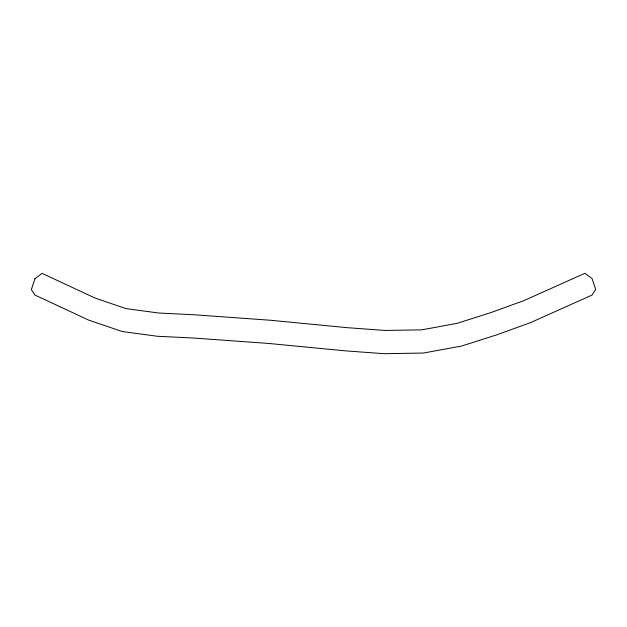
<?xml version="1.0" encoding="UTF-8"?>
<svg xmlns="http://www.w3.org/2000/svg" width="627" height="627" viewBox="0 0 627 627"><rect width="100%" height="100%" fill="white"/><g stroke="black" fill="none" stroke-linecap="round" stroke-linejoin="round"><path stroke-width="0.94" d="M34.932 278.772L31.35 289.611L34.861 295.019L88.572 320.052L122.132 331.511L157.416 336.268L193.226 338.016L268.372 343.424L345.187 350.838L384.037 353.699L423.39 353.048L461.566 346.057L496.913 334.794L530.317 322.693L592.068 295.058L595.65 289.439L592.068 278.56L584.905 273.301L523.694 300.694L490.949 312.56L456.965 323.383L421.657 329.857L385.017 330.453L347.452 327.694L270.151 320.232L194.221 314.77L158.843 313.038L126.019 308.617L94.967 298.013L42.025 273.341L34.932 278.772"/></g></svg>
